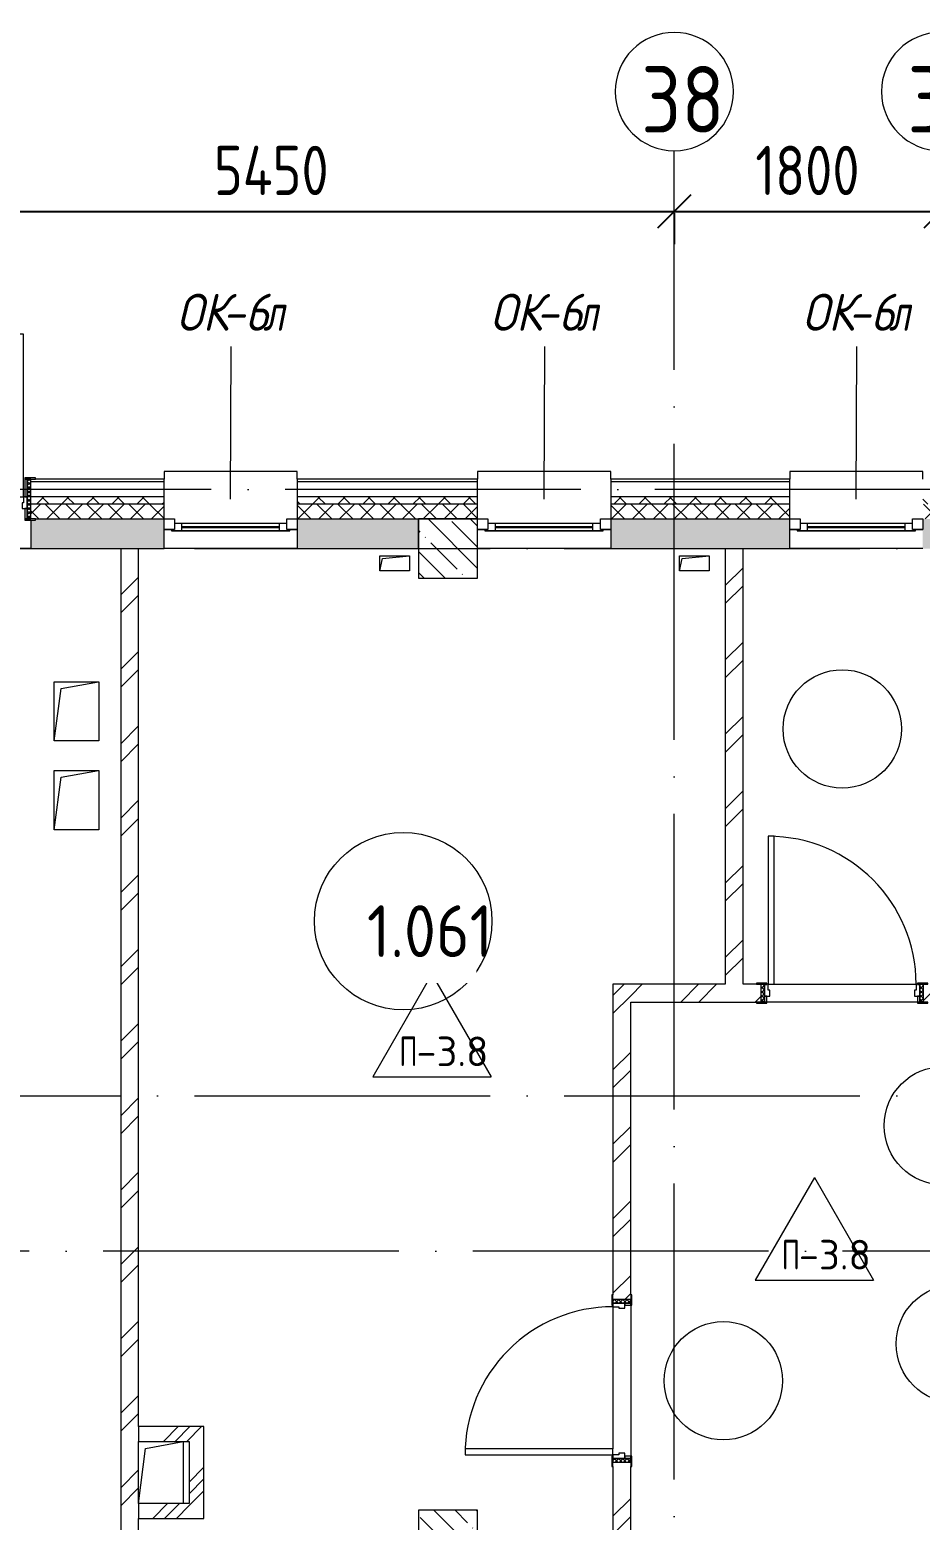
# Model space of a CAD drawing. Header units: millimetres. Extents: x -68946 to 288321, y -402657 to 324925.
# Drawn here: x 138630 to 144650, y 51807 to 61882 of the extents above; entities that cross this region are included whole.
import ezdxf

# ---------------------------------------------------------------- set-up
doc = ezdxf.new("R2010")
doc.units = ezdxf.units.MM
doc.linetypes.add('ADSK_Линия сетки', pattern=[2500, 2000, -250, 0, -250])
doc.layers.get('Defpoints').update_dxf_attribs({"color": 250})
for name, color, linetype, lineweight in [('A-____-____-DIMS', 250, 'Continuous', 9), ('A-AREA-____-IDEN', 250, 'Continuous', 9), ('A-DETL-GENF-OTLN', 250, 'Continuous', 5), ('A-DOOR-____-IDEN', 31, 'Continuous', 9), ('A-DOOR-____-MCUT', 250, 'Continuous', 5), ('A-DOOR-____-OTLN', 250, 'Continuous', 5), ('A-DOOR-FRAM-MCUT', 31, 'Continuous', 5), ('A-DOOR-FRAM-OTLN', 31, 'Continuous', 5), ('A-FLOR-____-IDEN', 11, 'Continuous', 9), ('A-FLOR-____-OTLN', 192, 'Continuous', 9), ('A-GLAZ-____-IDEN', 152, 'Continuous', 9), ('A-GLAZ-____-MCUT', 250, 'Continuous', 9), ('A-GLAZ-____-OTLN', 250, 'Continuous', 5), ('A-WALL-____-MCUT', 250, 'Continuous', 13), ('A-WALL-____-PATT', 250, 'Continuous', 13), ('A-WALL-FNSH-MCUT', 250, 'Continuous', 13), ('I-WALL-____-OTLN', 250, 'Continuous', 9), ('S-COLS-____-MCUT', 250, 'Continuous', 25), ('S-COLS-____-OTLN', 250, 'Continuous', 9), ('S-GRID-____-IDEN', 250, 'Continuous', 9), ('S-GRID-____-OTLN', 250, 'Continuous', 9)]:
    doc.layers.add(name, color=color, linetype=linetype, lineweight=lineweight)
doc.styles.add('GOST Common', font='', dxfattribs={"width": 0.9, "height": 350})
doc.styles.add('ISOCPEUR_1', font='isocpeur.ttf', dxfattribs={"width": 0.9, "height": 250})
doc.styles.add('ISOCPEUR_2', font='isocpeur.ttf', dxfattribs={"height": 160})
doc.styles.add('ISOCPEUR_I', font='isocpeui.ttf', dxfattribs={"width": 0.9, "height": 12.5})
doc.styles.get("Standard").update_dxf_attribs({"font": 'ГОСТ тип А.ttf'})
doc.styles.get('GOST Common').set_extended_font_data('GOST Common')
doc.dimstyles.new('А3', dxfattribs={"dimtxt": 333, "dimasz": 222, "dimexe": 222, "dimexo": 111, "dimgap": 111, "dimtad": 1, "dimtoh": 1, "dimdec": 0, "dimrnd": 0.0015, "dimzin": 0, "dimdsep": 46, "dimtxsty": 'Standard', "dimblk": 'OBLIQUE', "dimcen": 0, "dimclrd": 7, "dimclre": 7, "dimclrt": 7, "dimadec": 0, "dimazin": 0, "dimtfac": 1, "dimtdec": 0, "dimtofl": 0, "dimtmove": 0, "dimatfit": 3, "dimfxl": 1, "dimtolj": 1, "dimtzin": 0, "dimarcsym": 0})
pattern_1 = [(135, (1751.41, 124.685), (-14.14214, -14.14214), []), (225, (1751.41, 124.685), (14.14214, -14.14214), [])]
pattern_2 = [(45, (-371.384, 124.685), (-14.1421, 14.1421), []), (135, (-371.384, 124.685), (-14.1421, -14.1421), [])]
pattern_3 = [(45, (12287.9, -0.0006), (-251.4472, 251.4472), []), (45, (12287.9, 381), (-251.4472, 251.4472), [])]
pattern_4 = [(45, (12287.9, -0.0006), (-224.5064, 224.5064), []), (45, (12367.3, -0.0006), (0, 449.0128), []), (45, (12208.54, -0.0006), (0, 449.0128), [])]

# ---------------------------------------------------------------- blocks, each defined once
blk = doc.blocks.new('Дверь_СКБ_1Ст_Внутренняя - Д-16п_1100x2100h_Кабинет врача_ Процедурный кабинет_ Прививочный кабинет-41907470-АР1_Маркировочный план 1 этажа С2и3')
at = {"layer": 'A-DOOR-____-OTLN'}
h = blk.add_hatch(dxfattribs=at)
h.set_pattern_fill('FP_12', color=256, style=0, pattern_type=2)
h.set_pattern_definition(pattern_1)
h.paths.add_polyline_path([(537.5, -46.9), (537.5, -60), (562.5, -60), (562.5, 60), (537.5, 60)])
at = {"layer": 'A-DOOR-FRAM-OTLN'}
h = blk.add_hatch(dxfattribs=at)
h.set_pattern_fill('FP_13', color=256, style=0, pattern_type=2)
h.set_pattern_definition(pattern_2)
h.paths.add_polyline_path([(-537.5, 60), (-537.5, -60), (-512.5, -60), (-512.5, 60)])
at = {"layer": 'A-DOOR-____-MCUT'}
for p, q in [((-487.5, 1060), (-487.5, 60)), ((-447.5, 1060), (-487.5, 1060)), ((-447.5, 60), (-447.5, 1060)), ((-487.5, 60), (-447.5, 60))]:
    blk.add_line(p, q, dxfattribs=at)
at = {"layer": 'A-DOOR-____-OTLN'}
blk.add_arc((-487.5, 60), 1000, 360, 90, dxfattribs=at)
at = {"layer": 'A-DOOR-FRAM-MCUT'}
for p, q in [((-497.5, 68), (-567.5, 68)), ((-567.5, 68), (-567.5, 60)), ((-567.5, 60), (-497.5, 60)), ((-512.5, 60), (-537.5, 60)), ((-537.5, 60), (-537.5, -60)), ((-487.5, 60), (-512.5, 60)), ((-512.5, 60), (-512.5, -20)), ((-512.5, -60), (-512.5, 60)), ((-497.5, 60), (-512.5, 60)), ((-512.5, 60), (-512.5, 59)), ((-512.5, 59), (-497.5, 59)), ((-497.5, 60), (-497.5, 68)), ((-497.5, 59), (-497.5, 60)), ((-487.5, 20), (-487.5, 60)), ((-477.5, 20), (-487.5, 20)), ((-477.5, -20), (-477.5, 20)), ((512.5, 20), (502.5, 20)), ((502.5, 20), (502.5, -20)), ((512.5, 60), (512.5, 20)), ((537.5, 60), (512.5, 60)), ((592.5, 68), (522.5, 68)), ((522.5, 68), (522.5, 60)), ((537.5, 60), (522.5, 60)), ((522.5, 60), (522.5, 59)), ((522.5, 60), (592.5, 60)), ((522.5, 59), (537.5, 59)), ((537.5, -20), (537.5, 60)), ((562.5, 60), (537.5, 60)), ((537.5, 60), (537.5, -60)), ((537.5, 59), (537.5, 60)), ((562.5, -60), (562.5, 60)), ((592.5, 60), (592.5, 68)), ((-497.5, -60), (-567.5, -60)), ((-567.5, -60), (-567.5, -68)), ((-567.5, -68), (-497.5, -68)), ((-537.5, -60), (-512.5, -60)), ((-512.5, -20), (-477.5, -20)), ((-497.5, -20), (-512.5, -20)), ((-512.5, -20), (-512.5, -60)), ((-512.5, -60), (-497.5, -60)), ((-497.5, -60), (-497.5, -20)), ((-497.5, -68), (-497.5, -60)), ((502.5, -20), (537.5, -20)), ((537.5, -20), (522.5, -20)), ((522.5, -20), (522.5, -60)), ((522.5, -60), (537.5, -60)), ((592.5, -60), (522.5, -60)), ((522.5, -60), (522.5, -68)), ((522.5, -68), (592.5, -68)), ((537.5, -60), (537.5, -20)), ((537.5, -60), (562.5, -60)), ((592.5, -68), (592.5, -60))]:
    blk.add_line(p, q, dxfattribs=at)
blk = doc.blocks.new('Дверь_СКБ_1Ст_Внутренняя - Д-16п_1100x2100h_Кабинет врача_ Процедурный кабинет_ Прививочный кабинет-V11-АР1_Маркировочный план 1 этажа С2и3')
at = {"layer": 'A-DOOR-____-OTLN'}
h = blk.add_hatch(dxfattribs=at)
h.set_pattern_fill('FP_12', color=256, style=0, pattern_type=2)
h.set_pattern_definition(pattern_1)
h.paths.add_polyline_path([(562.5, -60), (562.5, 60), (537.5, 60), (537.5, -60)])
at = {"layer": 'A-DOOR-FRAM-OTLN'}
h = blk.add_hatch(dxfattribs=at)
h.set_pattern_fill('FP_13', color=256, style=0, pattern_type=2)
h.set_pattern_definition(pattern_2)
h.paths.add_polyline_path([(-512.5, -60), (-512.5, 60), (-537.5, 60), (-537.5, -60)])
at = {"layer": 'A-DOOR-____-MCUT'}
for p, q in [((-487.5, 1060), (-487.5, 60)), ((-447.5, 1060), (-487.5, 1060)), ((-447.5, 60), (-447.5, 1060)), ((-487.5, 60), (-447.5, 60))]:
    blk.add_line(p, q, dxfattribs=at)
at = {"layer": 'A-DOOR-____-OTLN'}
blk.add_arc((-487.5, 60), 1000, 360, 90, dxfattribs=at)
at = {"layer": 'A-DOOR-FRAM-MCUT'}
for p, q in [((-497.5, 68), (-567.5, 68)), ((-567.5, 68), (-567.5, 60)), ((-567.5, 60), (-497.5, 60)), ((-512.5, 60), (-537.5, 60)), ((-537.5, 60), (-537.5, -60)), ((-487.5, 60), (-512.5, 60)), ((-512.5, 60), (-512.5, -20)), ((-512.5, -60), (-512.5, 60)), ((-497.5, 60), (-512.5, 60)), ((-512.5, 60), (-512.5, 59)), ((-512.5, 59), (-497.5, 59)), ((-497.5, 60), (-497.5, 68)), ((-497.5, 59), (-497.5, 60)), ((-487.5, 20), (-487.5, 60)), ((-477.5, 20), (-487.5, 20)), ((-477.5, -20), (-477.5, 20)), ((512.5, 20), (502.5, 20)), ((502.5, 20), (502.5, -20)), ((512.5, 60), (512.5, 20)), ((537.5, 60), (512.5, 60)), ((592.5, 68), (522.5, 68)), ((522.5, 68), (522.5, 60)), ((537.5, 60), (522.5, 60)), ((522.5, 60), (522.5, 59)), ((522.5, 60), (592.5, 60)), ((522.5, 59), (537.5, 59)), ((537.5, -20), (537.5, 60)), ((562.5, 60), (537.5, 60)), ((537.5, 60), (537.5, -60)), ((537.5, 59), (537.5, 60)), ((562.5, -60), (562.5, 60)), ((592.5, 60), (592.5, 68)), ((-497.5, -60), (-567.5, -60)), ((-567.5, -60), (-567.5, -68)), ((-567.5, -68), (-497.5, -68)), ((-537.5, -60), (-512.5, -60)), ((-512.5, -20), (-477.5, -20)), ((-497.5, -20), (-512.5, -20)), ((-512.5, -20), (-512.5, -60)), ((-512.5, -60), (-497.5, -60)), ((-497.5, -60), (-497.5, -20)), ((-497.5, -68), (-497.5, -60)), ((502.5, -20), (537.5, -20)), ((537.5, -20), (522.5, -20)), ((522.5, -20), (522.5, -60)), ((522.5, -60), (537.5, -60)), ((592.5, -60), (522.5, -60)), ((522.5, -60), (522.5, -68)), ((522.5, -68), (592.5, -68)), ((537.5, -60), (537.5, -20)), ((537.5, -60), (562.5, -60)), ((592.5, -68), (592.5, -60))]:
    blk.add_line(p, q, dxfattribs=at)
blk = doc.blocks.new('_Wn_-As_OpeningMEP_floor__Rectangular - _Wn_-As_OpeningMEP_floor__Rectangular-32466843-АР1_Маркировочный план 1 этажа С2и3')
at = {"layer": 'A-DETL-GENF-OTLN', "lineweight": 5}
for p, q in [((-150, -150), (-104, 204)), ((-104, 204), (150, 250))]:
    blk.add_line(p, q, dxfattribs=at)
blk = doc.blocks.new('Дверь_СКБ_1Ст_Внутренняя - Д-1л_1200x2100h_NCS S 6005-R50B_ДН12Л _EI60-41910497-АР1_Маркировочный план 1 этажа С2и3')
at = {"layer": 'A-DOOR-____-OTLN'}
h = blk.add_hatch(dxfattribs=at)
h.set_pattern_fill('FP_84', color=256, style=0, pattern_type=2)
h.set_pattern_definition([(135, (1701.41, 209.685), (-14.14214, -14.14214), []), (225, (1701.41, 209.685), (14.14214, -14.14214), [])])
h.paths.add_polyline_path([(612.5, -125), (612.5, 145), (587.5, 145), (587.5, -125)])
at = {"layer": 'A-DOOR-FRAM-OTLN'}
h = blk.add_hatch(dxfattribs=at)
h.set_pattern_fill('FP_85', color=256, style=0, pattern_type=2)
h.set_pattern_definition([(45, (-421.384, 209.685), (-14.1421, 14.1421), []), (135, (-421.384, 209.685), (-14.1421, -14.1421), [])])
h.paths.add_polyline_path([(-562.5, -125), (-562.5, 145), (-587.5, 145), (-587.5, -125)])
at = {"layer": 'A-DOOR-____-MCUT'}
for p, q in [((562.5, 1125), (522.5, 1125)), ((522.5, 1125), (522.5, 25)), ((562.5, 25), (562.5, 1125)), ((522.5, 25), (562.5, 25))]:
    blk.add_line(p, q, dxfattribs=at)
at = {"layer": 'A-DOOR-____-OTLN'}
blk.add_arc((562.5, 25), 1100, 90, 180, dxfattribs=at)
at = {"layer": 'A-DOOR-FRAM-MCUT'}
for p, q in [((-547.5, 153), (-617.5, 153)), ((-617.5, 153), (-617.5, 145)), ((-617.5, 145), (-547.5, 145)), ((-562.5, 145), (-587.5, 145)), ((-587.5, 145), (-587.5, -125)), ((-562.5, -125), (-562.5, 145)), ((-547.5, 145), (-562.5, 145)), ((-562.5, 145), (-562.5, 25)), ((-547.5, 145), (-547.5, 153)), ((-547.5, 25), (-547.5, 145)), ((642.5, 153), (572.5, 153)), ((572.5, 153), (572.5, 145)), ((587.5, 145), (572.5, 145)), ((572.5, 145), (572.5, 25)), ((572.5, 145), (642.5, 145)), ((612.5, 145), (587.5, 145)), ((587.5, 145), (587.5, -125)), ((587.5, 25), (587.5, 145)), ((612.5, -125), (612.5, 145)), ((642.5, 145), (642.5, 153)), ((-537.5, 25), (-562.5, 25)), ((-562.5, 25), (-562.5, -55)), ((-562.5, 25), (-547.5, 25)), ((-537.5, -15), (-537.5, 25)), ((562.5, 25), (562.5, -15)), ((587.5, 25), (562.5, 25)), ((572.5, 25), (587.5, 25)), ((587.5, -55), (587.5, 25)), ((-562.5, -55), (-527.5, -55)), ((-547.5, -55), (-562.5, -55)), ((-562.5, -55), (-562.5, -125)), ((-547.5, -125), (-547.5, -55)), ((-527.5, -15), (-537.5, -15)), ((-527.5, -55), (-527.5, -15)), ((562.5, -15), (552.5, -15)), ((552.5, -15), (552.5, -55)), ((552.5, -55), (587.5, -55)), ((587.5, -55), (572.5, -55)), ((572.5, -55), (572.5, -125)), ((587.5, -125), (587.5, -55)), ((-547.5, -125), (-617.5, -125)), ((-617.5, -125), (-617.5, -133)), ((-617.5, -133), (-547.5, -133)), ((-587.5, -125), (-562.5, -125)), ((-562.5, -125), (-547.5, -125)), ((-547.5, -133), (-547.5, -125)), ((572.5, -125), (587.5, -125)), ((642.5, -125), (572.5, -125)), ((572.5, -125), (572.5, -133)), ((572.5, -133), (642.5, -133)), ((587.5, -125), (612.5, -125)), ((642.5, -133), (642.5, -125))]:
    blk.add_line(p, q, dxfattribs=at)
blk = doc.blocks.new('Окно_СКБ_1Ст1 - 120_Окно_СКБ_1Ст_900_ОК6Л-29019250-АР1_Маркировочный план 1 этажа С2и3')
at = {"layer": 'A-GLAZ-____-MCUT'}
for p, q in [((-450, -195), (-450, -125)), ((-450, -125), (-380, -125)), ((-380, -195), (-450, -195)), ((-380, -195), (-400, -195)), ((-400, -195), (-400, -205)), ((-380, -125), (-380, -195)), ((380, -155), (-380, -155)), ((-380, -155), (-380, -195)), ((-330, -205), (-330, -155)), ((330, -205), (330, -155)), ((380, -195), (380, -125)), ((380, -125), (450, -125)), ((380, -195), (380, -155)), ((450, -195), (380, -195)), ((400, -195), (380, -195)), ((400, -205), (400, -195)), ((450, -125), (450, -195)), ((-400, -205), (400, -205)), ((400, -205), (-400, -205))]:
    blk.add_line(p, q, dxfattribs=at)
at = {"layer": 'A-GLAZ-____-MCUT', "lineweight": 5}
for p, q in [((-330, -175), (330, -175)), ((330, -185), (-330, -185))]:
    blk.add_line(p, q, dxfattribs=at)
at = {"layer": 'A-GLAZ-____-OTLN'}
for p, q in [((-450, -195), (-400, -195)), ((400, -195), (450, -195))]:
    blk.add_line(p, q, dxfattribs=at)
blk = doc.blocks.new('Окно_СКБ_1Ст1 - 120_Окно_СКБ_1Ст_900_ОК6Л-V51-АР1_Маркировочный план 1 этажа С2и3')
at = {"layer": 'A-GLAZ-____-MCUT'}
for p, q in [((-450, -195), (-450, -125)), ((-450, -125), (-380, -125)), ((-380, -195), (-450, -195)), ((-380, -195), (-400, -195)), ((-400, -195), (-400, -205)), ((-380, -125), (-380, -195)), ((380, -155), (-380, -155)), ((-380, -155), (-380, -195)), ((-330, -205), (-330, -155)), ((330, -205), (330, -155)), ((380, -195), (380, -125)), ((380, -125), (450, -125)), ((380, -195), (380, -155)), ((450, -195), (380, -195)), ((400, -195), (380, -195)), ((400, -205), (400, -195)), ((450, -125), (450, -195)), ((-400, -205), (400, -205)), ((400, -205), (-400, -205))]:
    blk.add_line(p, q, dxfattribs=at)
at = {"layer": 'A-GLAZ-____-MCUT', "lineweight": 5}
for p, q in [((-330, -175), (330, -175)), ((330, -185), (-330, -185))]:
    blk.add_line(p, q, dxfattribs=at)
at = {"layer": 'A-GLAZ-____-OTLN'}
for p, q in [((-450, -195), (-400, -195)), ((400, -195), (450, -195))]:
    blk.add_line(p, q, dxfattribs=at)
blk = doc.blocks.new('WNW_Отлив1 - Отлив_металлический 2-28596055-АР1_Маркировочный план 1 этажа С2и3')
at = {"layer": 'A-GLAZ-____-OTLN'}
for p, q in [((450, 320), (-450, 320)), ((-450, 320), (-450, 270)), ((450, 270), (450, 320))]:
    blk.add_line(p, q, dxfattribs=at)
blk = doc.blocks.new('BSC_Колонна _Прямоугольная - 400x400-V57-АР1_Маркировочный план 1 этажа С2и3')
at = {"layer": 'S-COLS-____-OTLN', "lineweight": 5}
h = blk.add_hatch(dxfattribs=at)
h.set_pattern_fill('FP_92', color=256, style=0, pattern_type=2)
h.set_pattern_definition([(135, (-129169.98, -51675), (-142.56192, -142.56192), []), (135, (-129027.42, -51675), (-142.56192, -142.56192), [252.016, -50.403, 3.353, -47.05])])
h.paths.add_polyline_path([(-145, -200), (200, -200), (200, 200), (-200, 200), (-200, -200)])
at = {"layer": 'S-COLS-____-MCUT', "lineweight": 5}
for p, q in [((200, 200), (-200, 200)), ((-200, 200), (-200, -200)), ((200, -200), (200, 200)), ((-200, -200), (200, -200))]:
    blk.add_line(p, q, dxfattribs=at)
blk = doc.blocks.new('_Wn_-As_OpeningMEP_floor__Rectangular - _Wn_-As_OpeningMEP_floor__Rectangular-34852155-АР1_Маркировочный план 1 этажа С2и3')
at = {"layer": 'A-DETL-GENF-OTLN', "lineweight": 5}
for p, q in [((-100, 0), (-82, 82)), ((-82, 82), (100, 100))]:
    blk.add_line(p, q, dxfattribs=at)
blk = doc.blocks.new('_Wn_-As_OpeningMEP_floor__Rectangular - _Wn_-As_OpeningMEP_floor__Rectangular-37161970-АР1_Маркировочный план 1 этажа С2и3')
at = {"layer": 'A-DETL-GENF-OTLN', "lineweight": 5}
for p, q in [((-150, -160), (-103, 213)), ((-103, 213), (150, 260))]:
    blk.add_line(p, q, dxfattribs=at)
blk = doc.blocks.new('Ось сетки - Круг_Ø8 мм-39983606-АР1_Маркировочный план 1 этажа С2и3')
at = {"layer": 'S-GRID-____-IDEN'}
for start, end in [(360, 180), (180, 360)]:
    blk.add_arc((0, 0), 4, start, end, dxfattribs=at)
blk = doc.blocks.new('AAR_СКБ_Марка_Помещения_мал - Номер-28977439-АР1_Маркировочный план 1 этажа С2и3')
at = {"layer": 'A-AREA-____-IDEN'}
blk.add_circle((-0.028, 0), 3, dxfattribs=at)
blk = doc.blocks.new('AAR_СКБ_Марка_Перекрытия - Марка пола-17325028-АР1_Маркировочный план 1 этажа С2и3')
at = {"layer": 'A-FLOR-____-IDEN'}
for p, q in [((0, 6.93), (-4, 0)), ((0, 6.93), (4, 0)), ((-4, 0), (4, 0))]:
    blk.add_line(p, q, dxfattribs=at)
blk = doc.blocks.new('ADSK_Марка_Дверь - Типоразмер_ADSK_Марка-30565456-АР1_Маркировочный план 1 этажа С2и3')
at = {"layer": 'A-DOOR-____-IDEN'}
blk.add_circle((0, 0), 4, dxfattribs=at)
blk = doc.blocks.new('_Oblique')
at = {"color": 0, "linetype": 'ByBlock', "lineweight": -2}
blk.add_line((-0.5, -0.5), (0.5, 0.5), dxfattribs=at)
blk = doc.blocks.new('*D2610')
at = {"layer": 'A-____-____-DIMS', "color": 7, "lineweight": -2, "transparency": 16777216}
for p, q in [((137538, 60654), (142988, 60654)), ((137538, 60643), (137538, 60432)), ((142988, 60643), (142988, 60432))]:
    blk.add_line(p, q, dxfattribs=at)
at = {"layer": 'Defpoints', "color": 0, "transparency": 16777216}
for p in [(137538, 60754), (142988, 60754), (142988, 60654)]:
    blk.add_point(p, dxfattribs=at)
at = {"layer": 'A-____-____-DIMS', "color": 7, "lineweight": -2, "transparency": 16777216, "xscale": 222, "yscale": 222, "zscale": 222, "rotation": 180}
blk.add_blockref('_Oblique', (137538, 60654), dxfattribs=at)
at = {"layer": 'A-____-____-DIMS', "color": 7, "lineweight": -2, "transparency": 16777216, "xscale": 222, "yscale": 222, "zscale": 222}
blk.add_blockref('_Oblique', (142988, 60654), dxfattribs=at)
at = {"layer": 'A-____-____-DIMS', "color": 7, "transparency": 16777216, "insert": (140263, 60931), "char_height": 333, "width": 2.57, "attachment_point": 5}
blk.add_mtext('\\A1;5450', dxfattribs=at)
blk = doc.blocks.new('*D2611')
at = {"layer": 'A-____-____-DIMS', "color": 7, "lineweight": -2, "transparency": 16777216}
for p, q in [((142988, 60654), (144788, 60654)), ((142988, 60643), (142988, 60432)), ((144788, 60643), (144788, 60432))]:
    blk.add_line(p, q, dxfattribs=at)
at = {"layer": 'Defpoints', "color": 0, "transparency": 16777216}
for p in [(142988, 60754), (144788, 60754), (144788, 60654)]:
    blk.add_point(p, dxfattribs=at)
at = {"layer": 'A-____-____-DIMS', "color": 7, "lineweight": -2, "transparency": 16777216, "xscale": 222, "yscale": 222, "zscale": 222, "rotation": 180}
blk.add_blockref('_Oblique', (142988, 60654), dxfattribs=at)
at = {"layer": 'A-____-____-DIMS', "color": 7, "lineweight": -2, "transparency": 16777216, "xscale": 222, "yscale": 222, "zscale": 222}
blk.add_blockref('_Oblique', (144788, 60654), dxfattribs=at)
at = {"layer": 'A-____-____-DIMS', "color": 7, "transparency": 16777216, "insert": (143888, 60931), "char_height": 333, "width": 2.3, "attachment_point": 5}
blk.add_mtext('\\A1;1800', dxfattribs=at)

msp = doc.modelspace()

# ---------------------------------------------------------------- hatches: boundary and pattern name
at = {"layer": 'A-WALL-____-PATT', "lineweight": 15, "true_color": 0x000000}
h = msp.add_hatch(dxfattribs=at)
h.set_pattern_fill('FP_53', color=18, style=0, pattern_type=2)
h.set_pattern_definition([(135, (12287.91, -0.0006), (-84.85281, -84.85281), []), (225, (12287.91, -0.0006), (84.85281, -84.85281), [])])
h.paths.add_polyline_path([(148637.8919, 58675), (148637.8919, 58725), (146767.9138, 58725), (146767.9138, 58675), (148630.7491, 58675)])
h.paths.add_polyline_path([(144667.9138, 58675), (145867.9138, 58675), (145867.9138, 58725), (144667.9138, 58725)])
h.paths.add_polyline_path([(142557.8919, 58675), (143767.9138, 58675), (143767.9138, 58725), (142557.8919, 58725), (142557.8919, 58682.1249)])
h.paths.add_polyline_path([(141657.8919, 58675), (141657.8919, 58725), (140437.9138, 58725), (140437.9138, 58675), (141257.8919, 58675)])
h.paths.add_polyline_path([(139537.9138, 58675), (139537.9138, 58725), (138637.9138, 58725), (138637.9138, 58675), (139233.1138, 58675)])
h.paths.add_polyline_path([(136637.8919, 58675), (137437.9138, 58675), (137437.9138, 58725), (136237.9138, 58725), (136237.9138, 58675)])
h.paths.add_polyline_path([(134187.9839, 58675), (135037.9138, 58675), (135037.9138, 58725), (134027.9839, 58725), (134027.9839, 58675), (134137.9839, 58675)])
h = msp.add_hatch(dxfattribs=at)
h.set_pattern_fill('FP_52', color=18, style=0, pattern_type=2)
h.set_pattern_definition([(45, (12287.91, -0.0006), (-70.71068, 70.71068), []), (135, (12287.91, -0.0006), (-70.71068, -70.71068), [])])
h.paths.add_polyline_path([(134287.9839, 58575), (135037.9138, 58575), (135037.9138, 58675), (134287.9839, 58675), (134287.9839, 58610.9323)])
h.paths.add_polyline_path([(136437.9134, 58575), (137437.9138, 58575), (137437.9138, 58675), (136237.9138, 58675), (136237.9138, 58575), (136267.9138, 58575)])
h.paths.add_polyline_path([(140437.9138, 58575), (141657.8919, 58575), (141657.8919, 58675), (140437.9138, 58675), (140437.9138, 58610.9323)])
h.paths.add_polyline_path([(139537.9138, 58575), (139537.9138, 58675), (138637.9138, 58675), (138637.9138, 58575), (139366.3468, 58575)])
h.paths.add_polyline_path([(146767.9138, 58575), (148687.8919, 58575), (148687.8919, 58675), (146767.9138, 58675), (146767.9138, 58610.9323)])
h.paths.add_polyline_path([(145867.8931, 58575), (145867.9138, 58575.0104), (145867.9138, 58675), (144667.9138, 58675), (144667.9138, 58575), (145467.8919, 58575)])
h.paths.add_polyline_path([(142679.8294, 58575), (143767.9138, 58575), (143767.9138, 58675), (142557.8919, 58675), (142557.8919, 58575), (142572.9138, 58575)])
h = msp.add_hatch(dxfattribs=at)
h.set_pattern_fill('FP_3', color=18, style=0, pattern_type=2)
h.set_pattern_definition([(50, (12287.9, -0.0006), (364.3679, -31.8783), [38.1, -419.1]), (355, (12287.9, -0.0006), (-70.48585, 382.1133), [30.48, -335.28]), (100.451, (12318.28, -2.66), (293.885, 350.2334), [32.38, -356.18]), (46.184, (12287.9, 101.6), (542.1585, -84.0858), [57.15, -628.65]), (96.636, (12333.1, 94.6), (474.8049, 494.8554), [48.57, -534.27]), (351.184, (12287.9, 101.6), (474.8102, 494.85), [45.72, -502.92]), (21, (12338.7, 76.2), (303.22847, -204.53046), [38.1, -419.1]), (326, (12338.7, 76.2), (123.6039, 368.376), [30.48, -335.28]), (71.451, (12364, 59.16), (426.8341, 163.8427), [32.38, -356.18]), (37.5, (12287.91, -0.0006), (6.17665, 169.11015), [16.764, -314.452, 16.764, -323.596, -336.55]), (37.5, (12287.91, -0.0006), (6.17665, 169.11015), [-671.576, 16.764, -319.786]), (7.5, (12287.91, -0.0006), (133.63888, 200.3615), [16.764, -177.292, 16.764, -306.832, -128.27]), (7.5, (12287.91, -0.0006), (133.63888, 200.3615), [-517.652, 16.764, -111.506]), (327.5, (12174.63, -0.0006), (271.18182, -11.45836), [16.764, -110.236, 16.764, -379.476, -525.78]), (327.5, (12174.63, -0.0006), (271.18182, -11.45836), [-523.24, 16.764, -509.016]), (317.5, (12123.83, -0.0006), (296.2585, 50.85285), [16.764, -148.336, 16.764, -246.38, -373.38]), (317.5, (12123.83, -0.0006), (296.2585, 50.85285), [-428.244, 16.764, -356.616])])
h.paths.add_polyline_path([(135037.9138, 58375), (135037.9138, 58567), (135007.9138, 58567), (135007.9138, 58575), (134487.9134, 58575), (134487.9134, 58375)])
h.paths.add_polyline_path([(140997.9963, 58375), (141257.8919, 58375), (141257.8919, 58575), (140437.9138, 58575), (140437.9138, 58375)])
h.paths.add_polyline_path([(146767.9138, 58375), (148787.9138, 58375), (148787.9138, 58575), (146767.9138, 58575), (146767.9138, 58447.956)])
h.paths.add_polyline_path([(143047.0641, 58375), (143767.9138, 58375), (143767.9138, 58575), (142557.8919, 58575), (142557.8919, 58375), (143022.9138, 58375)])
h.paths.add_polyline_path([(137212.0074, 58375), (137437.9138, 58375), (137437.9138, 58567), (137407.9138, 58567), (137407.9138, 58575), (136637.8919, 58575), (136637.8919, 58375), (136640.3919, 58375)])
h.paths.add_polyline_path([(139537.9138, 58375), (139537.9138, 58575), (138667.9138, 58575), (138667.9138, 58567), (138637.9138, 58567), (138637.9138, 58375), (139366.3468, 58375)])
h.paths.add_polyline_path([(145467.8919, 58375), (145467.8896, 58574.9994), (144667.9138, 58575), (144667.9138, 58375), (145413.7404, 58375)])
h = msp.add_hatch(dxfattribs=at)
h.set_pattern_fill('FP_4', color=18, style=0, pattern_type=2)
h.set_pattern_definition(pattern_3)
h.paths.add_polyline_path([(139246.3468, 49250.0006), (139366.3463, 49250.0006), (139366.3468, 58375), (139246.3468, 58375), (139246.3468, 49258.0893)])
h = msp.add_hatch(dxfattribs=at)
h.set_pattern_fill('FP_4', color=18, style=0, pattern_type=2)
h.set_pattern_definition(pattern_3)
h.paths.add_polyline_path([(143332.9138, 55430), (143452.9138, 55430), (143452.9138, 58375), (143332.9138, 58375), (143332.9138, 56657.5255)])
h = msp.add_hatch(dxfattribs=at)
h.set_pattern_fill('FP_4', color=18, style=0, pattern_type=2)
h.set_pattern_definition(pattern_3)
h.paths.add_polyline_path([(142572.9138, 49250.0006), (142692.9138, 49250.0006), (142692.9138, 52199.9994), (142572.9138, 52199.9994), (142572.9138, 49677.7159)])
h.paths.add_polyline_path([(142692.9138, 53299.9994), (142692.9138, 55430), (142572.9138, 55430), (142572.9138, 53299.9994), (142679.8294, 53299.9994)])
h = msp.add_hatch(dxfattribs=at)
h.set_pattern_fill('FP_4', color=18, style=0, pattern_type=2)
h.set_pattern_definition(pattern_3)
h.paths.add_polyline_path([(148147.6515, 55310), (148787.8919, 55310), (148787.8919, 55430), (144672.9138, 55430), (144672.9138, 55310), (147802.4087, 55310)])
h.paths.add_polyline_path([(142692.9138, 55310), (143572.9138, 55310), (143572.9138, 55430), (142692.9138, 55430), (142692.9138, 55380.2269)])
h = msp.add_hatch(dxfattribs=at)
h.set_pattern_fill('FP_5', color=18, style=0, pattern_type=2)
h.set_pattern_definition(pattern_4)
h.paths.add_polyline_path([(139617.8626, 52339.722), (139807.9148, 52339.722), (139807.9148, 52439.722), (139366.3468, 52439.722), (139366.3468, 52339.722), (139417.8626, 52339.722)])
h = msp.add_hatch(dxfattribs=at)
h.set_pattern_fill('FP_5', color=18, style=0, pattern_type=2)
h.set_pattern_definition(pattern_4)
h.paths.add_polyline_path([(139807.9148, 51819.722), (139807.9148, 52339.722), (139707.9148, 52339.722), (139707.9148, 51819.722)])
h = msp.add_hatch(dxfattribs=at)
h.set_pattern_fill('FP_5', color=18, style=0, pattern_type=2)
h.set_pattern_definition(pattern_4)
h.paths.add_polyline_path([(139366.3468, 51819.722), (139707.9148, 51819.722), (139707.9148, 51919.722), (139366.3468, 51919.6973)])
at = {"layer": 'S-COLS-____-OTLN', "lineweight": 5, "true_color": 0x000000}
h = msp.add_hatch(dxfattribs=at)
h.set_pattern_fill('FP_1', color=18, style=0, pattern_type=2)
h.set_pattern_definition([(135, (12287.91, -0.0006), (-142.5612, -142.5612), []), (135, (12430.48, -0.0006), (-142.5612, -142.5612), [252.016, -50.403, 3.353, -47.05])])
h.paths.add_polyline_path([(141257.8919, 58174.9994), (141657.8919, 58174.9994), (141657.8919, 58574.9994), (141257.8919, 58574.9994), (141257.8919, 58225)])

# ---------------------------------------------------------------- linework, layer by layer
at = {"layer": 'A-FLOR-____-OTLN', "color": 18, "lineweight": 5, "true_color": 0x000000}
for p, q in [((140997.9963, 58225), (140997.9963, 58325)), ((140997.9963, 58325), (141197.9963, 58325)), ((141197.9963, 58325), (141197.9963, 58225)), ((143022.9138, 58225), (143022.9138, 58325)), ((143022.9138, 58325), (143222.9138, 58325)), ((143222.9138, 58325), (143222.9138, 58225)), ((141197.9963, 58225), (140997.9963, 58225)), ((143222.9138, 58225), (143022.9138, 58225)), ((138795.9138, 57074.821), (138795.9138, 57474.821)), ((138795.9138, 57474.821), (139096.3254, 57474.821)), ((139096.3254, 57474.821), (139096.3254, 57074.821)), ((139096.3254, 57074.821), (138795.9138, 57074.821)), ((138795.9138, 56474.821), (138795.9138, 56874.821)), ((138795.9138, 56874.821), (139096.3254, 56874.821)), ((139096.3254, 56874.821), (139096.3254, 56474.821)), ((139096.3254, 56474.821), (138795.9138, 56474.821)), ((143662.9138, 55430), (144622.9138, 55430)), ((142572.9138, 53249.9994), (142572.9138, 52289.9994)), ((139666.3463, 52339.722), (139666.3463, 51919.722))]:
    msp.add_line(p, q, dxfattribs=at)
at = {"layer": 'A-GLAZ-____-IDEN', "color": 18, "lineweight": 15, "true_color": 0x000000}
for p, q in [((139987.9138, 58710), (139992.4156, 59741.086)), ((142107.8919, 58710), (142112.3937, 59741.086)), ((144217.9138, 58710), (144222.4156, 59741.086))]:
    msp.add_line(p, q, dxfattribs=at)
at = {"layer": 'A-WALL-____-MCUT', "color": 18, "lineweight": 15, "true_color": 0x000000}
for p, q in [((139537.9138, 58825), (138637.9138, 58825)), ((139537.9138, 58725), (139537.9138, 58825)), ((140437.9138, 58825), (140437.9138, 58725)), ((141657.8919, 58825), (140437.9138, 58825)), ((141657.8919, 58725), (141657.8919, 58825)), ((142557.8919, 58825), (142557.8919, 58725)), ((143767.9138, 58825), (142557.8919, 58825)), ((143767.9138, 58725), (143767.9138, 58825)), ((139537.9138, 58725), (138637.9138, 58725)), ((139537.9138, 58675), (138637.9138, 58675)), ((139537.9138, 58675), (139537.9138, 58725)), ((139537.9138, 58575), (139537.9138, 58675)), ((140437.9138, 58725), (140437.9138, 58675)), ((141657.8919, 58725), (140437.9138, 58725)), ((140437.9138, 58675), (140437.9138, 58575)), ((141657.8919, 58675), (140437.9138, 58675)), ((141657.8919, 58675), (141657.8919, 58725)), ((141657.8919, 58575), (141657.8919, 58675)), ((142557.8919, 58725), (142557.8919, 58675)), ((143767.9138, 58725), (142557.8919, 58725)), ((142557.8919, 58675), (142557.8919, 58575)), ((143767.9138, 58675), (142557.8919, 58675)), ((143767.9138, 58675), (143767.9138, 58725)), ((143767.9138, 58575), (143767.9138, 58675)), ((138637.9138, 58567), (138637.9138, 58375)), ((138667.9138, 58575), (139537.9138, 58575)), ((139537.9138, 58375), (139537.9138, 58575)), ((140437.9138, 58575), (141257.8919, 58575)), ((140437.9138, 58575), (140437.9138, 58375)), ((141257.8919, 58575), (141657.8919, 58575)), ((141257.8919, 58375), (141257.8919, 58575)), ((142557.8919, 58575), (143767.9138, 58575)), ((142557.8919, 58575), (142557.8919, 58375)), ((143767.9138, 58375), (143767.9138, 58575)), ((138637.9138, 58375), (139537.9138, 58375)), ((139246.3468, 58375), (139246.3468, 49250.0006)), ((139366.3468, 52439.722), (139366.3468, 58375)), ((140437.9138, 58375), (141257.8919, 58375)), ((142557.8919, 58375), (143767.9138, 58375)), ((143332.9138, 58375), (143332.9138, 55430)), ((143452.9138, 55430), (143452.9138, 58375)), ((143332.9138, 55430), (142572.9138, 55430)), ((142572.9138, 55430), (142572.9138, 53329.9994)), ((143542.9138, 55430), (143452.9138, 55430)), ((142692.9138, 55310), (143542.9138, 55310)), ((142692.9138, 53329.9994), (142692.9138, 55310)), ((139807.9148, 52439.722), (139366.3468, 52439.722)), ((139366.3468, 52439.722), (139366.3468, 52339.722)), ((139807.9148, 51819.722), (139807.9148, 52439.722)), ((139366.3468, 51919.722), (139366.3468, 52339.722)), ((139366.3468, 52339.722), (139707.9148, 52339.722)), ((139707.9148, 52339.722), (139707.9148, 51919.722)), ((142572.9138, 52169.9994), (142572.9138, 51234.9994)), ((142692.9138, 49250.0006), (142692.9138, 52169.9994)), ((139707.9148, 51919.722), (139366.3468, 51919.722)), ((139366.3468, 51919.722), (139366.3468, 51819.722)), ((139366.3468, 51234.9994), (139366.3468, 51819.722)), ((139366.3468, 51819.722), (139807.9148, 51819.722))]:
    msp.add_line(p, q, dxfattribs=at)
at = {"layer": 'A-WALL-FNSH-MCUT', "lineweight": 15}
for p, q in [((139537.9138, 58845), (138667.9138, 58845)), ((139537.9138, 58825), (139537.9138, 58845)), ((141657.8919, 58845), (140437.9138, 58845)), ((140437.9138, 58845), (140437.9138, 58825)), ((141657.8919, 58825), (141657.8919, 58845)), ((143767.9138, 58845), (142557.8919, 58845)), ((142557.8919, 58845), (142557.8919, 58825)), ((143767.9138, 58825), (143767.9138, 58845))]:
    msp.add_line(p, q, dxfattribs=at)
at = {"layer": 'I-WALL-____-OTLN', "color": 18, "lineweight": 15, "true_color": 0x000000}
for p, q in [((138637.9138, 58375), (137437.9138, 58375)), ((140437.9138, 58375), (139537.9138, 58375)), ((142557.8919, 58375), (141657.8919, 58375)), ((144667.9138, 58375), (143767.9138, 58375)), ((144632.9138, 55310), (143612.9138, 55310)), ((142692.9138, 53259.9994), (142692.9138, 52239.9994))]:
    msp.add_line(p, q, dxfattribs=at)
at = {"layer": 'S-COLS-____-MCUT', "color": 18, "lineweight": 5, "true_color": 0x000000}
for p, q in [((141657.8919, 58574.9994), (141257.8919, 58574.9994)), ((141657.8919, 58174.9994), (141657.8919, 58574.9994)), ((141257.8919, 58375), (141257.8919, 58174.9994)), ((141257.8919, 58174.9994), (141657.8919, 58174.9994))]:
    msp.add_line(p, q, dxfattribs=at)
at = {"layer": 'S-COLS-____-OTLN', "color": 18, "lineweight": 5, "true_color": 0x000000}
msp.add_line((141257.8919, 58574.9994), (141257.8919, 58375), dxfattribs=at)
at = {"layer": 'S-GRID-____-OTLN', "color": 18, "linetype": 'ADSK_Линия сетки', "true_color": 0x000000}
for p, q in [((142987.9138, -2919.5356), (142987.9138, 61063.6538)), ((167356.8279, 58775), (111607.9138, 58775)), ((77240.3519, 58375), (168626.8279, 58375)), ((77240.3519, 54675), (168626.8279, 54675)), ((168626.8279, 53625), (111607.9138, 53625))]:
    msp.add_line(p, q, dxfattribs=at)

# ---------------------------------------------------------------- block references
at = {"layer": 'A-AREA-____-IDEN', "color": 18, "true_color": 0x000000, "xscale": 200, "yscale": 200, "zscale": 99.99999999999993}
msp.add_blockref('AAR_СКБ_Марка_Помещения_мал - Номер-28977439-АР1_Маркировочный план 1 этажа С2и3', (141160.9214, 55856.4233), dxfattribs=at)
at = {"layer": 'A-DOOR-____-IDEN', "color": 18, "true_color": 0x000000, "xscale": 99.99999999999993, "yscale": 99.99999999999993, "zscale": 99.99999999999993}
for p in [(144123.3712, 57155.6514), (144806.7738, 54473.9263), (144887.9138, 53000.0026), (143319.5962, 52749.9994)]:
    msp.add_blockref('ADSK_Марка_Дверь - Типоразмер_ADSK_Марка-30565456-АР1_Маркировочный план 1 этажа С2и3', p, dxfattribs=at)
at = {"layer": 'A-DOOR-____-OTLN', "color": 18, "true_color": 0x000000}
for name, p in [('Дверь_СКБ_1Ст_Внутренняя - Д-1л_1200x2100h_NCS S 6005-R50B_ДН12Л _EI60-41910497-АР1_Маркировочный план 1 этажа С2и3', (138025.4138, 58700)), ('Дверь_СКБ_1Ст_Внутренняя - Д-16п_1100x2100h_Кабинет врача_ Процедурный кабинет_ Прививочный кабинет-V11-АР1_Маркировочный план 1 этажа С2и3', (144110.4138, 55370))]:
    msp.add_blockref(name, p, dxfattribs=at)
at = {"layer": 'A-DOOR-____-OTLN', "color": 18, "true_color": 0x000000, "rotation": 89.99999999999986}
msp.add_blockref('Дверь_СКБ_1Ст_Внутренняя - Д-16п_1100x2100h_Кабинет врача_ Процедурный кабинет_ Прививочный кабинет-41907470-АР1_Маркировочный план 1 этажа С2и3', (142632.9138, 52737.4994), dxfattribs=at)
at = {"layer": 'A-FLOR-____-IDEN', "color": 18, "true_color": 0x000000, "xscale": 99.99999999999993, "yscale": 99.99999999999993, "zscale": 99.99999999999993}
for p in [(141349.6303, 54804.9997), (143935.4862, 53430.6198)]:
    msp.add_blockref('AAR_СКБ_Марка_Перекрытия - Марка пола-17325028-АР1_Маркировочный план 1 этажа С2и3', p, dxfattribs=at)
at = {"layer": 'A-GLAZ-____-OTLN', "color": 18, "lineweight": 15, "true_color": 0x000000}
for p in [(139987.9138, 58575), (142107.8919, 58575), (144217.9138, 58575)]:
    msp.add_blockref('WNW_Отлив1 - Отлив_металлический 2-28596055-АР1_Маркировочный план 1 этажа С2и3', p, dxfattribs=at)
at = {"layer": 'A-GLAZ-____-OTLN', "color": 18, "true_color": 0x000000}
for name, p in [('Окно_СКБ_1Ст1 - 120_Окно_СКБ_1Ст_900_ОК6Л-29019250-АР1_Маркировочный план 1 этажа С2и3', (139987.9138, 58700)), ('Окно_СКБ_1Ст1 - 120_Окно_СКБ_1Ст_900_ОК6Л-V51-АР1_Маркировочный план 1 этажа С2и3', (142107.8919, 58700)), ('Окно_СКБ_1Ст1 - 120_Окно_СКБ_1Ст_900_ОК6Л-29019250-АР1_Маркировочный план 1 этажа С2и3', (144217.9138, 58700)), ('_Wn_-As_OpeningMEP_floor__Rectangular - _Wn_-As_OpeningMEP_floor__Rectangular-34852155-АР1_Маркировочный план 1 этажа С2и3', (141097.9963, 58225)), ('_Wn_-As_OpeningMEP_floor__Rectangular - _Wn_-As_OpeningMEP_floor__Rectangular-34852155-АР1_Маркировочный план 1 этажа С2и3', (143122.9138, 58225)), ('_Wn_-As_OpeningMEP_floor__Rectangular - _Wn_-As_OpeningMEP_floor__Rectangular-32466843-АР1_Маркировочный план 1 этажа С2и3', (138945.9138, 57224.821)), ('_Wn_-As_OpeningMEP_floor__Rectangular - _Wn_-As_OpeningMEP_floor__Rectangular-32466843-АР1_Маркировочный план 1 этажа С2и3', (138945.9138, 56624.821)), ('_Wn_-As_OpeningMEP_floor__Rectangular - _Wn_-As_OpeningMEP_floor__Rectangular-37161970-АР1_Маркировочный план 1 этажа С2и3', (139516.3463, 52079.722))]:
    msp.add_blockref(name, p, dxfattribs=at)
at = {"layer": 'S-COLS-____-OTLN', "color": 18, "lineweight": 5, "true_color": 0x000000}
msp.add_blockref('BSC_Колонна _Прямоугольная - 400x400-V57-АР1_Маркировочный план 1 этажа С2и3', (141457.8919, 51674.9994), dxfattribs=at)
at = {"layer": 'S-GRID-____-IDEN', "color": 18, "true_color": 0x000000, "xscale": 99.99999999999993, "yscale": 99.99999999999993, "zscale": 99.99999999999993}
for p in [(142987.9138, 61463.6538), (144787.9138, 61463.6538)]:
    msp.add_blockref('Ось сетки - Круг_Ø8 мм-39983606-АР1_Маркировочный план 1 этажа С2и3', p, dxfattribs=at)

# ---------------------------------------------------------------- texts
at = {"layer": 'A-FLOR-____-IDEN', "color": 18, "true_color": 0x000000, "char_height": 200, "attachment_point": 1, "style": 'ISOCPEUR_2'}
for s, insert, width in [('\\fISOCPEUR|b0|i0|c204|p34|;\\W.7;П', (141128.2954, 55076.3855), 140.295312), ('-3.8', (141244.0506, 55076.3855), 420.885937), ('\\fISOCPEUR|b0|i0|c204|p34|;\\W.7;П', (143714.1513, 53702.0056), 140.295312), ('-3.8', (143829.9065, 53702.0056), 420.885937)]:
    msp.add_mtext(s, dxfattribs=dict(at, insert=insert, width=width))
at = {"layer": 'A-GLAZ-____-IDEN', "color": 18, "lineweight": 15, "true_color": 0x000000, "char_height": 250, "attachment_point": 1, "style": 'ISOCPEUR_I'}
for s, insert, width in [('ОК', (139622.9564, 60097.4402), 372.784687), ('-6', (139930.5346, 60097.4402), 336.70875), ('ОК', (141742.9345, 60097.4402), 372.784687), ('-6', (142050.5127, 60097.4402), 336.70875), ('ОК', (143852.9564, 60097.4402), 372.784687), ('-6', (144160.5346, 60097.4402), 336.70875), ('\\fISOCPEUR|b0|i1|c204|p34|;\\W.75;л', (140208.3471, 60097.4402), 168.354375), ('\\fISOCPEUR|b0|i1|c204|p34|;\\W.75;л', (142328.3252, 60097.4402), 168.354375), ('\\fISOCPEUR|b0|i1|c204|p34|;\\W.75;л', (144438.3471, 60097.4402), 168.354375)]:
    msp.add_mtext(s, dxfattribs=dict(at, insert=insert, width=width))
at = {"layer": 'S-GRID-____-IDEN', "color": 18, "true_color": 0x000000, "char_height": 450, "width": 541.139062, "attachment_point": 1, "style": 'GOST Common'}
for s, insert in [('38', (142763.8832, 61636.1871)), ('39', (144563.8832, 61636.1871))]:
    msp.add_mtext(s, dxfattribs=dict(at, insert=insert))

# ---------------------------------------------------------------- dimensions: what is measured, and where the dimension line sits
at = {"layer": 'A-____-____-DIMS', "color": 18, "true_color": 0x000000}
for base, p1, p2, picture, middle in [((142987.9138, 60653.7189), (137537.9138, 60753.7038), (142987.9138, 60753.7038), '*D2610', (140262.9138, 60931.2189)), ((144787.9138, 60653.7189), (142987.9138, 60753.7038), (144787.9138, 60753.7038), '*D2611', (143887.9138, 60931.2189))]:
    dim = msp.add_linear_dim(base=base, p1=p1, p2=p2, dimstyle='А3', dxfattribs=at)
    dim.commit()
    dim.dimension.update_dxf_attribs({"geometry": picture, "text_midpoint": middle})

# ---------------------------------------------------------------- next in the draw order: texts
at = {"layer": 'A-AREA-____-IDEN', "color": 18, "true_color": 0x000000, "insert": (140909.821, 55963.9088), "char_height": 350, "width": 564.388, "attachment_point": 1, "style": 'ISOCPEUR_1', "bg_fill": 3, "box_fill_scale": 1.5, "bg_fill_color": 256, "bg_fill_transparency": 0}
msp.add_mtext('1.061', dxfattribs=at)

doc.saveas('drawing.dxf')
